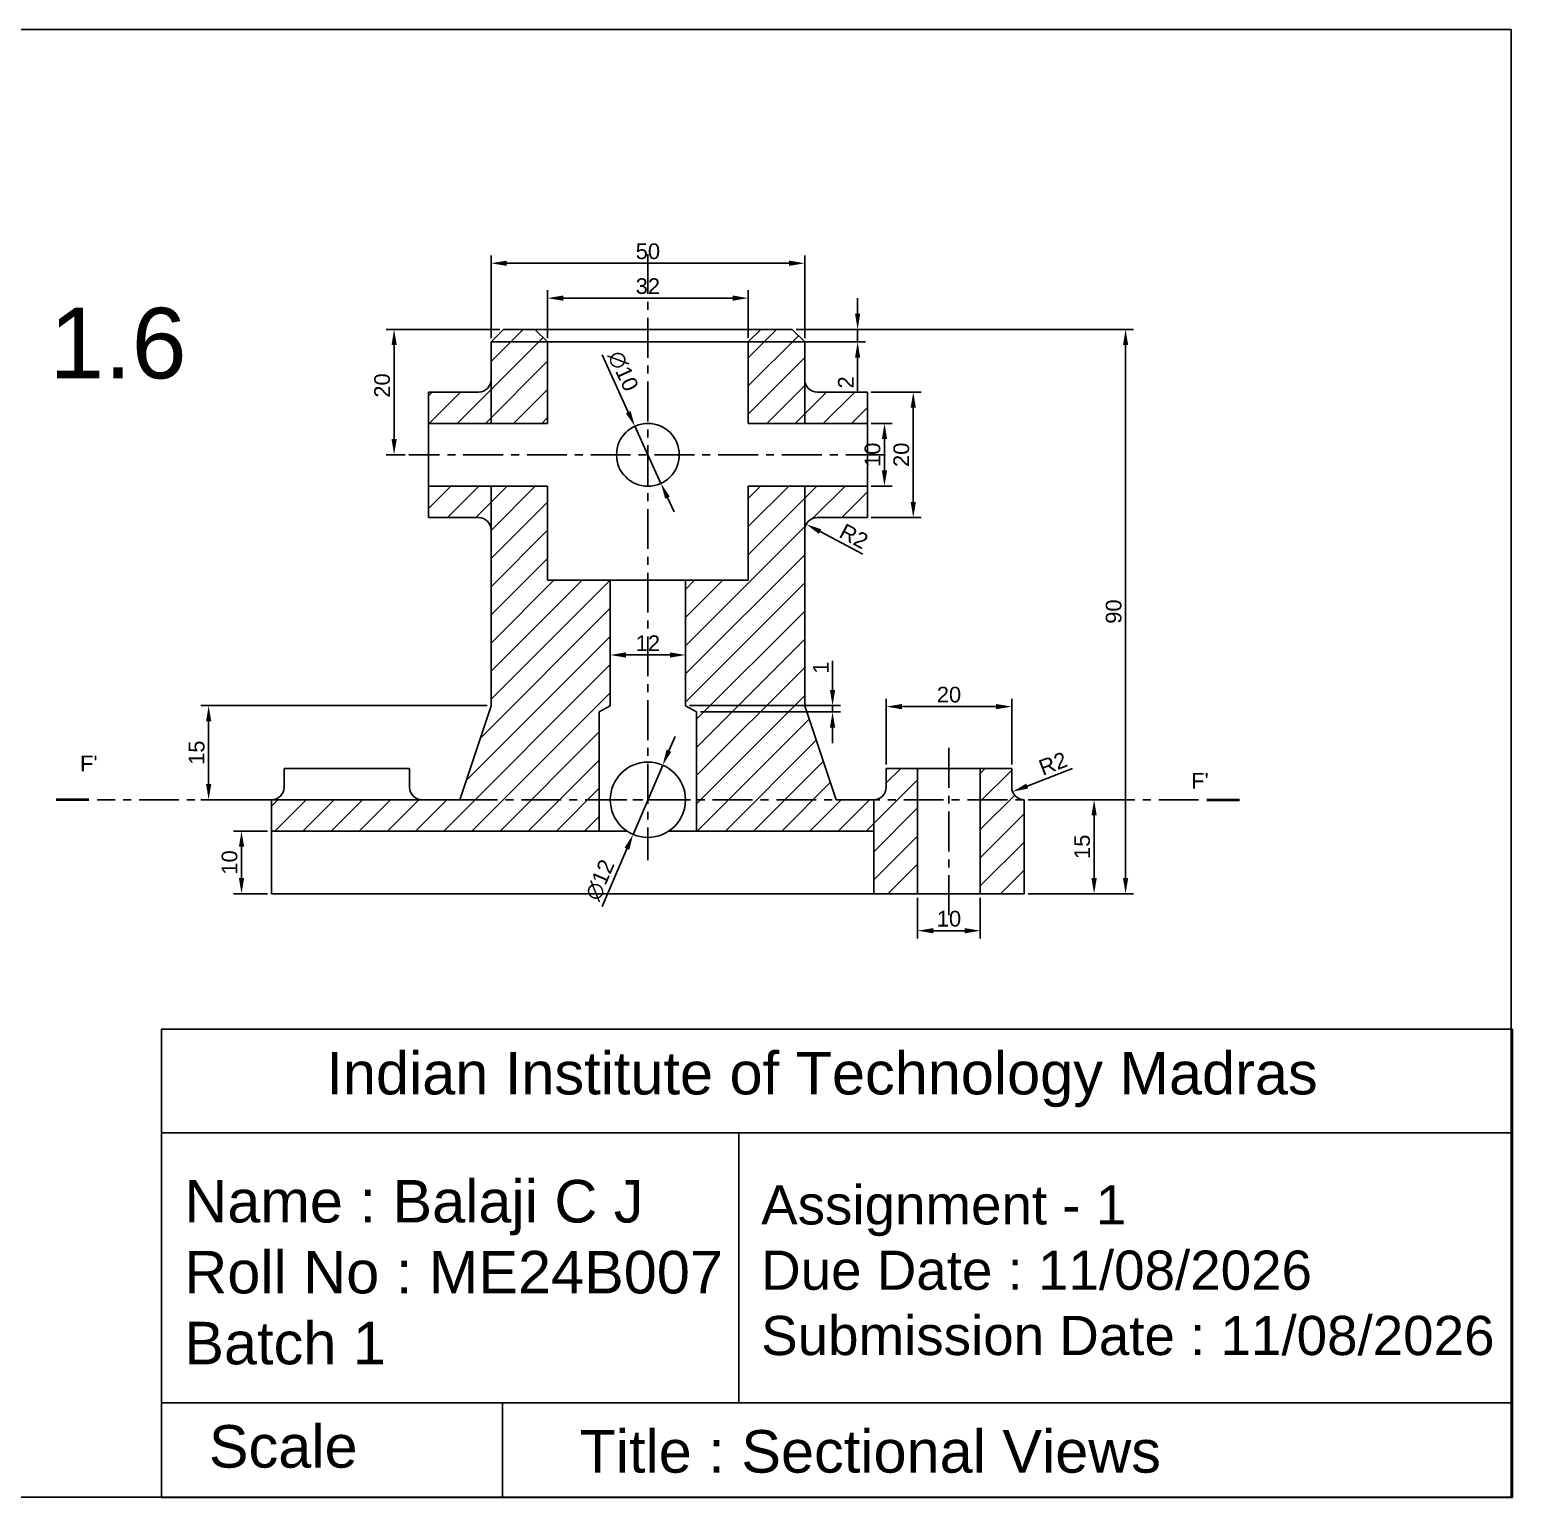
# Model space of a CAD drawing. Header units: inches. Extents: x 22 to 447, y 19 to 253.
# Drawn here: x 210.6 to 447, y 19.3 to 253.3 of the extents above; entities that cross this region are included whole.
import ezdxf

# ---------------------------------------------------------------- set-up
doc = ezdxf.new("R2010")
doc.units = ezdxf.units.IN
doc.header["$MEASUREMENT"] = 0
doc.linetypes.add('CENTER', pattern=[50.8, 31.75, -6.35, 6.35, -6.35])
doc.styles.get("Standard").update_dxf_attribs({"font": 'arial.ttf'})
doc.dimstyles.new('ISO-25', dxfattribs={"dimtxt": 2.5, "dimasz": 2.5, "dimexe": 1.25, "dimexo": 0.625, "dimtad": 1, "dimtxsty": 'Standard', "dimcen": 2.5, "dimclrd": 3, "dimclre": 3, "dimclrt": 3, "dimadec": 0, "dimazin": 0, "dimtfac": 1, "dimtmove": 0, "dimatfit": 3, "dimfxl": 1, "dimarcsym": 0})

# ---------------------------------------------------------------- blocks, each defined once
blk = doc.blocks.new('*D79')
at = {"color": 3, "lineweight": -2, "transparency": 16777216}
for p, q in [((352.19, 114.88), (352.19, 108.38)), ((362.19, 114.88), (362.19, 108.38)), ((354.69, 109.63), (359.69, 109.63))]:
    blk.add_line(p, q, dxfattribs=at)
at = {"color": 3, "transparency": 16777216}
for points in [[(354.69, 110.04), (354.69, 109.21), (352.19, 109.63)], [(359.69, 110.04), (359.69, 109.21), (362.19, 109.63)]]:
    blk.add_solid(points, dxfattribs=at)
at = {"layer": 'Defpoints', "color": 0, "transparency": 16777216}
for p in [(352.19, 115.51), (362.19, 115.51), (362.19, 109.63)]:
    blk.add_point(p, dxfattribs=at)
at = {"color": 3, "transparency": 16777216, "insert": (357.19, 111.53), "char_height": 2.5, "attachment_point": 5}
blk.add_mtext('10', dxfattribs=at)
blk = doc.blocks.new('*D80')
at = {"color": 3, "lineweight": -2, "transparency": 16777216}
for p, q in [((347.19, 136.13), (347.19, 146.61)), ((367.19, 136.13), (367.19, 146.61)), ((349.69, 145.36), (364.69, 145.36))]:
    blk.add_line(p, q, dxfattribs=at)
at = {"color": 3, "transparency": 16777216}
for points in [[(349.69, 145.77), (349.69, 144.94), (347.19, 145.36)], [(364.69, 145.77), (364.69, 144.94), (367.19, 145.36)]]:
    blk.add_solid(points, dxfattribs=at)
at = {"layer": 'Defpoints', "color": 0, "transparency": 16777216}
for p in [(367.19, 145.36), (347.19, 135.51), (367.19, 135.51)]:
    blk.add_point(p, dxfattribs=at)
at = {"color": 3, "transparency": 16777216, "insert": (357.19, 147.26), "char_height": 2.5, "attachment_point": 5}
blk.add_mtext('20', dxfattribs=at)
blk = doc.blocks.new('*D64')
at = {"color": 3, "lineweight": -2, "transparency": 16777216}
blk.add_line((376.9, 135.47), (369.66, 132.69), dxfattribs=at)
at = {"color": 3, "transparency": 16777216}
blk.add_solid([(369.51, 133.08), (369.81, 132.3), (367.32, 131.79)], dxfattribs=at)
at = {"layer": 'Defpoints', "color": 0, "transparency": 16777216}
for p in [(369.19, 132.51), (367.32, 131.79)]:
    blk.add_point(p, dxfattribs=at)
at = {"color": 3, "transparency": 16777216, "insert": (373.77, 136.28), "char_height": 2.5, "attachment_point": 5, "rotation": 20.9916}
blk.add_mtext('R2', dxfattribs=at)
blk = doc.blocks.new('*D65')
at = {"color": 3, "lineweight": -2, "transparency": 16777216}
for p, q in [((369.81, 130.51), (381.58, 130.51)), ((380.33, 128.01), (380.33, 118.01)), ((369.81, 115.51), (381.58, 115.51))]:
    blk.add_line(p, q, dxfattribs=at)
at = {"color": 3, "transparency": 16777216}
for points in [[(379.91, 128.01), (380.75, 128.01), (380.33, 130.51)], [(379.91, 118.01), (380.75, 118.01), (380.33, 115.51)]]:
    blk.add_solid(points, dxfattribs=at)
at = {"layer": 'Defpoints', "color": 0, "transparency": 16777216}
for p in [(369.19, 130.51), (369.19, 115.51), (380.33, 115.51)]:
    blk.add_point(p, dxfattribs=at)
at = {"color": 3, "transparency": 16777216, "insert": (378.43, 123.01), "char_height": 2.5, "attachment_point": 5, "rotation": 90}
blk.add_mtext('15', dxfattribs=at)
blk = doc.blocks.new('*D66')
at = {"color": 3, "lineweight": -2, "transparency": 16777216}
for p, q in [((248.56, 125.51), (243.15, 125.51)), ((244.4, 123.01), (244.4, 118.01)), ((248.56, 115.51), (243.15, 115.51))]:
    blk.add_line(p, q, dxfattribs=at)
at = {"color": 3, "transparency": 16777216}
for points in [[(243.99, 123.01), (244.82, 123.01), (244.4, 125.51)], [(243.99, 118.01), (244.82, 118.01), (244.4, 115.51)]]:
    blk.add_solid(points, dxfattribs=at)
at = {"layer": 'Defpoints', "color": 0, "transparency": 16777216}
for p in [(249.19, 125.51), (244.4, 115.51), (249.19, 115.51)]:
    blk.add_point(p, dxfattribs=at)
at = {"color": 3, "transparency": 16777216, "insert": (242.5, 120.51), "char_height": 2.5, "attachment_point": 5, "rotation": 90}
blk.add_mtext('10', dxfattribs=at)
blk = doc.blocks.new('*D67')
at = {"color": 3, "lineweight": -2, "transparency": 16777216}
for p, q in [((312.54, 138.32), (313.52, 140.62)), ((311.55, 136.02), (306.83, 124.99)), ((301.9, 113.48), (305.84, 122.69))]:
    blk.add_line(p, q, dxfattribs=at)
at = {"color": 3, "transparency": 16777216}
for points in [[(312.15, 138.49), (312.92, 138.16), (311.55, 136.02)], [(305.46, 122.86), (306.23, 122.53), (306.83, 124.99)]]:
    blk.add_solid(points, dxfattribs=at)
at = {"layer": 'Defpoints', "color": 0, "transparency": 16777216}
for p in [(311.55, 136.02), (306.83, 124.99)]:
    blk.add_point(p, dxfattribs=at)
at = {"color": 3, "transparency": 16777216, "insert": (301.57, 117.71), "char_height": 2.5, "attachment_point": 5, "rotation": 66.8221}
blk.add_mtext('∅12', dxfattribs=at)
blk = doc.blocks.new('*D68')
at = {"color": 3, "lineweight": -2, "transparency": 16777216}
for p, q in [((344.81, 195.51), (352.75, 195.51)), ((351.5, 178.01), (351.5, 193.01)), ((344.81, 175.51), (352.75, 175.51))]:
    blk.add_line(p, q, dxfattribs=at)
at = {"color": 3, "transparency": 16777216}
for points in [[(351.08, 193.01), (351.92, 193.01), (351.5, 195.51)], [(351.08, 178.01), (351.92, 178.01), (351.5, 175.51)]]:
    blk.add_solid(points, dxfattribs=at)
at = {"layer": 'Defpoints', "color": 0, "transparency": 16777216}
for p in [(344.19, 195.51), (351.5, 195.51), (344.19, 175.51)]:
    blk.add_point(p, dxfattribs=at)
at = {"color": 3, "transparency": 16777216, "insert": (349.6, 185.51), "char_height": 2.5, "attachment_point": 5, "rotation": 90}
blk.add_mtext('20', dxfattribs=at)
blk = doc.blocks.new('*D69')
at = {"color": 3, "lineweight": -2, "transparency": 16777216}
for p, q in [((344.81, 190.51), (348.16, 190.51)), ((346.91, 188.01), (346.91, 183.01)), ((344.81, 180.51), (348.16, 180.51))]:
    blk.add_line(p, q, dxfattribs=at)
at = {"color": 3, "transparency": 16777216}
for points in [[(346.49, 188.01), (347.33, 188.01), (346.91, 190.51)], [(346.49, 183.01), (347.33, 183.01), (346.91, 180.51)]]:
    blk.add_solid(points, dxfattribs=at)
at = {"layer": 'Defpoints', "color": 0, "transparency": 16777216}
for p in [(344.19, 190.51), (344.19, 180.51), (346.91, 180.51)]:
    blk.add_point(p, dxfattribs=at)
at = {"color": 3, "transparency": 16777216, "insert": (345.01, 185.51), "char_height": 2.5, "attachment_point": 5, "rotation": 90}
blk.add_mtext('10', dxfattribs=at)
blk = doc.blocks.new('*D70')
at = {"color": 3, "lineweight": -2, "transparency": 16777216}
for p, q in [((301.88, 201.45), (306.06, 192.33)), ((311.27, 180.96), (307.11, 190.05)), ((312.32, 178.69), (313.36, 176.42))]:
    blk.add_line(p, q, dxfattribs=at)
at = {"color": 3, "transparency": 16777216}
for points in [[(306.44, 192.5), (305.68, 192.15), (307.11, 190.05)], [(312.69, 178.86), (311.94, 178.52), (311.27, 180.96)]]:
    blk.add_solid(points, dxfattribs=at)
at = {"layer": 'Defpoints', "color": 0, "transparency": 16777216}
for p in [(307.11, 190.05), (311.27, 180.96)]:
    blk.add_point(p, dxfattribs=at)
at = {"color": 3, "transparency": 16777216, "insert": (305.24, 198.85), "char_height": 2.5, "attachment_point": 5, "rotation": 294.6352}
blk.add_mtext('∅10', dxfattribs=at)
blk = doc.blocks.new('*D71')
at = {"color": 3, "lineweight": -2, "transparency": 16777216}
for p, q in [((284.19, 204.13), (284.19, 217.3)), ((286.69, 216.05), (331.69, 216.05)), ((334.19, 204.13), (334.19, 217.3))]:
    blk.add_line(p, q, dxfattribs=at)
at = {"color": 3, "transparency": 16777216}
for points in [[(286.69, 216.47), (286.69, 215.63), (284.19, 216.05)], [(331.69, 216.47), (331.69, 215.63), (334.19, 216.05)]]:
    blk.add_solid(points, dxfattribs=at)
at = {"layer": 'Defpoints', "color": 0, "transparency": 16777216}
for p in [(334.19, 216.05), (284.19, 203.51), (334.19, 203.51)]:
    blk.add_point(p, dxfattribs=at)
at = {"color": 3, "transparency": 16777216, "insert": (309.19, 217.95), "char_height": 2.5, "attachment_point": 5}
blk.add_mtext('50', dxfattribs=at)
blk = doc.blocks.new('*D72')
at = {"color": 3, "lineweight": -2, "transparency": 16777216}
for p, q in [((293.19, 204.13), (293.19, 211.74)), ((295.69, 210.49), (322.69, 210.49)), ((325.19, 204.13), (325.19, 211.74))]:
    blk.add_line(p, q, dxfattribs=at)
at = {"color": 3, "transparency": 16777216}
for points in [[(295.69, 210.91), (295.69, 210.07), (293.19, 210.49)], [(322.69, 210.91), (322.69, 210.07), (325.19, 210.49)]]:
    blk.add_solid(points, dxfattribs=at)
at = {"layer": 'Defpoints', "color": 0, "transparency": 16777216}
for p in [(325.19, 210.49), (293.19, 203.51), (325.19, 203.51)]:
    blk.add_point(p, dxfattribs=at)
at = {"color": 3, "transparency": 16777216, "insert": (309.19, 212.39), "char_height": 2.5, "attachment_point": 5}
blk.add_mtext('32', dxfattribs=at)
blk = doc.blocks.new('*D73')
at = {"color": 3, "lineweight": -2, "transparency": 16777216}
for p, q in [((285.56, 205.51), (267.48, 205.51)), ((268.73, 188.01), (268.73, 203.01)), ((270.47, 185.51), (267.48, 185.51))]:
    blk.add_line(p, q, dxfattribs=at)
at = {"color": 3, "transparency": 16777216}
for points in [[(268.32, 203.01), (269.15, 203.01), (268.73, 205.51)], [(268.32, 188.01), (269.15, 188.01), (268.73, 185.51)]]:
    blk.add_solid(points, dxfattribs=at)
at = {"layer": 'Defpoints', "color": 0, "transparency": 16777216}
for p in [(268.73, 205.51), (286.19, 205.51), (271.09, 185.51)]:
    blk.add_point(p, dxfattribs=at)
at = {"color": 3, "transparency": 16777216, "insert": (266.83, 196.56), "char_height": 2.5, "attachment_point": 5, "rotation": 90}
blk.add_mtext('20', dxfattribs=at)
blk = doc.blocks.new('*D74')
at = {"color": 3, "lineweight": -2, "transparency": 16777216}
for p, q in [((303.19, 146.13), (303.19, 154.84)), ((315.19, 146.13), (315.19, 154.84)), ((312.69, 153.59), (305.69, 153.59))]:
    blk.add_line(p, q, dxfattribs=at)
at = {"color": 3, "transparency": 16777216}
for points in [[(305.69, 154.01), (305.69, 153.17), (303.19, 153.59)], [(312.69, 154.01), (312.69, 153.17), (315.19, 153.59)]]:
    blk.add_solid(points, dxfattribs=at)
at = {"layer": 'Defpoints', "color": 0, "transparency": 16777216}
for p in [(303.19, 153.59), (303.19, 145.51), (315.19, 145.51)]:
    blk.add_point(p, dxfattribs=at)
at = {"color": 3, "transparency": 16777216, "insert": (309.19, 155.47), "char_height": 2.5, "attachment_point": 5}
blk.add_mtext('12', dxfattribs=at)
blk = doc.blocks.new('*D75')
at = {"color": 3, "lineweight": -2, "transparency": 16777216}
for p, q in [((338.63, 148.01), (338.63, 152.68)), ((315.81, 145.51), (339.88, 145.51)), ((317.56, 144.51), (339.88, 144.51)), ((338.63, 144.51), (338.63, 145.51)), ((338.63, 142.01), (338.63, 139.51))]:
    blk.add_line(p, q, dxfattribs=at)
at = {"color": 3, "transparency": 16777216}
for points in [[(338.21, 148.01), (339.05, 148.01), (338.63, 145.51)], [(338.21, 142.01), (339.05, 142.01), (338.63, 144.51)]]:
    blk.add_solid(points, dxfattribs=at)
at = {"layer": 'Defpoints', "color": 0, "transparency": 16777216}
for p in [(315.19, 145.51), (316.94, 144.51), (338.63, 145.51)]:
    blk.add_point(p, dxfattribs=at)
at = {"color": 3, "transparency": 16777216, "insert": (336.75, 151.59), "char_height": 2.5, "attachment_point": 5, "rotation": 90}
blk.add_mtext('1', dxfattribs=at)
blk = doc.blocks.new('*D76')
at = {"color": 3, "lineweight": -2, "transparency": 16777216}
blk.add_line((343.48, 169.64), (336.63, 173.27), dxfattribs=at)
at = {"color": 3, "transparency": 16777216}
blk.add_solid([(336.83, 173.64), (336.44, 172.91), (334.42, 174.45)], dxfattribs=at)
at = {"layer": 'Defpoints', "color": 0, "transparency": 16777216}
for p in [(334.42, 174.45), (336.19, 173.51)]:
    blk.add_point(p, dxfattribs=at)
at = {"color": 3, "transparency": 16777216, "insert": (342.04, 172.53), "char_height": 2.5, "attachment_point": 5, "rotation": 332.0406}
blk.add_mtext('R2', dxfattribs=at)
blk = doc.blocks.new('*D77')
at = {"color": 3, "lineweight": -2, "transparency": 16777216}
for p, q in [((342.63, 208.01), (342.63, 210.51)), ((332.81, 205.51), (343.88, 205.51)), ((332.81, 203.51), (343.88, 203.51)), ((342.63, 205.51), (342.63, 203.51)), ((342.63, 201.01), (342.63, 195.6))]:
    blk.add_line(p, q, dxfattribs=at)
at = {"color": 3, "transparency": 16777216}
for points in [[(342.21, 208.01), (343.04, 208.01), (342.63, 205.51)], [(342.21, 201.01), (343.04, 201.01), (342.63, 203.51)]]:
    blk.add_solid(points, dxfattribs=at)
at = {"layer": 'Defpoints', "color": 0, "transparency": 16777216}
for p in [(332.19, 205.51), (332.19, 203.51), (342.63, 203.51)]:
    blk.add_point(p, dxfattribs=at)
at = {"color": 3, "transparency": 16777216, "insert": (340.75, 197.06), "char_height": 2.5, "attachment_point": 5, "rotation": 90}
blk.add_mtext('2', dxfattribs=at)
blk = doc.blocks.new('*D78')
at = {"color": 3, "lineweight": -2, "transparency": 16777216}
for p, q in [((283.56, 145.51), (237.91, 145.51)), ((239.16, 133.01), (239.16, 143.01)), ((248.56, 130.51), (237.91, 130.51))]:
    blk.add_line(p, q, dxfattribs=at)
at = {"color": 3, "transparency": 16777216}
for points in [[(238.75, 143.01), (239.58, 143.01), (239.16, 145.51)], [(238.75, 133.01), (239.58, 133.01), (239.16, 130.51)]]:
    blk.add_solid(points, dxfattribs=at)
at = {"layer": 'Defpoints', "color": 0, "transparency": 16777216}
for p in [(239.16, 145.51), (284.19, 145.51), (249.19, 130.51)]:
    blk.add_point(p, dxfattribs=at)
at = {"color": 3, "transparency": 16777216, "insert": (237.26, 138.01), "char_height": 2.5, "attachment_point": 5, "rotation": 90}
blk.add_mtext('15', dxfattribs=at)
blk = doc.blocks.new('*D63')
at = {"color": 3, "lineweight": -2, "transparency": 16777216}
for p, q in [((332.81, 205.51), (386.6, 205.51)), ((385.35, 118.01), (385.35, 203.01)), ((369.81, 115.51), (386.6, 115.51))]:
    blk.add_line(p, q, dxfattribs=at)
at = {"color": 3, "transparency": 16777216}
for points in [[(384.93, 203.01), (385.76, 203.01), (385.35, 205.51)], [(384.93, 118.01), (385.76, 118.01), (385.35, 115.51)]]:
    blk.add_solid(points, dxfattribs=at)
at = {"layer": 'Defpoints', "color": 0, "transparency": 16777216}
for p in [(332.19, 205.51), (385.35, 205.51), (369.19, 115.51)]:
    blk.add_point(p, dxfattribs=at)
at = {"color": 3, "transparency": 16777216, "insert": (383.45, 160.51), "char_height": 2.5, "attachment_point": 5, "rotation": 90}
blk.add_mtext('90', dxfattribs=at)

msp = doc.modelspace()

# ---------------------------------------------------------------- hatches: boundary and pattern name
h = msp.add_hatch()
h.set_pattern_fill('ANSI31', color=4)
h.set_pattern_definition([(45, (-489.9, 68.4015), (-2.245064, 2.245064), [])])
h.paths.add_polyline_path([(334.19, 145.508), (334.19, 180.508), (325.19, 180.508), (325.19, 165.508), (315.19, 165.508), (315.19, 145.508), (316.936, 144.508), (316.936, 125.508), (345.19, 125.508), (345.19, 130.508), (339.19, 130.508)])
h.paths.add_polyline_path([(301.444, 144.508), (303.19, 145.508), (303.19, 165.508), (293.19, 165.508), (293.19, 180.508), (284.19, 180.508), (284.19, 145.508), (279.19, 130.508), (249.19, 130.508), (249.19, 125.508), (301.444, 125.508)])
h.paths.add_polyline_path([(293.19, 203.508), (284.19, 203.508), (284.19, 190.508), (293.19, 190.508)])
h.paths.add_polyline_path([(334.19, 203.508), (325.19, 203.508), (325.19, 190.508), (334.19, 190.508)])
h.paths.add_polyline_path([(344.19, 195.508), (336.19, 195.508, -0.4142136), (334.19, 197.508), (334.19, 190.508), (344.19, 190.508)])
h.paths.add_polyline_path([(344.19, 180.508), (334.19, 180.508), (334.19, 173.508, -0.4142136), (336.19, 175.508), (344.19, 175.508)], flags=17)
h.paths.add_polyline_path([(284.19, 180.508), (274.19, 180.508), (274.19, 175.508), (282.19, 175.508, -0.4142136), (284.19, 173.508)], flags=17)
h.paths.add_polyline_path([(284.19, 197.508, -0.4142136), (282.19, 195.508), (274.19, 195.508), (274.19, 190.508), (284.19, 190.508)])
h.paths.add_polyline_path([(332.19, 205.508), (327.19, 205.508), (325.19, 203.508), (334.19, 203.508)])
h.paths.add_polyline_path([(291.19, 205.508), (286.19, 205.508), (284.19, 203.508), (293.19, 203.508)])
h.paths.add_polyline_path([(369.19, 130.508, -0.4142136), (367.19, 132.508), (367.19, 135.508), (362.19, 135.508), (362.19, 115.508), (369.19, 115.508)])
h.paths.add_polyline_path([(352.19, 135.508), (347.19, 135.508), (347.19, 132.508, -0.4142136), (345.19, 130.508), (345.19, 125.508), (345.19, 115.508), (352.19, 115.508)])

# ---------------------------------------------------------------- linework, layer by layer
at = {"color": 1, "linetype": 'CENTER', "ltscale": 0.2}
for p, q in [((309.19, 217.505), (309.19, 120.876)), ((347.075, 185.508), (271.091, 185.508)), ((357.19, 138.777), (357.19, 111.41)), ((315.995, 130.508), (302.385, 130.508))]:
    msp.add_line(p, q, dxfattribs=at)
for p, q in [((286.19, 205.508), (284.19, 203.508)), ((284.19, 203.508), (284.19, 190.508)), ((284.19, 203.508), (334.19, 203.508)), ((332.19, 205.508), (286.19, 205.508)), ((293.19, 203.508), (291.19, 205.508)), ((293.19, 203.508), (293.19, 190.508)), ((325.19, 203.508), (327.19, 205.508)), ((325.19, 203.508), (325.19, 190.508)), ((332.19, 205.508), (334.19, 203.508)), ((334.19, 190.508), (334.19, 203.508)), ((282.19, 195.508), (274.19, 195.508)), ((274.19, 175.508), (274.19, 195.508)), ((336.19, 195.508), (344.19, 195.508)), ((344.19, 175.508), (344.19, 195.508)), ((293.19, 190.508), (274.19, 190.508)), ((344.19, 190.508), (325.19, 190.508)), ((293.19, 180.508), (274.19, 180.508)), ((284.19, 180.508), (284.19, 145.508)), ((293.19, 180.508), (293.19, 165.508)), ((344.19, 180.508), (325.19, 180.508)), ((325.19, 180.508), (325.19, 165.508)), ((334.19, 145.508), (334.19, 180.508)), ((282.19, 175.508), (274.19, 175.508)), ((336.19, 175.508), (344.19, 175.508)), ((293.19, 165.508), (325.19, 165.508)), ((303.19, 165.508), (303.19, 145.508)), ((315.19, 165.508), (315.19, 145.508)), ((279.19, 130.508), (284.19, 145.508)), ((303.19, 145.508), (301.444, 144.508)), ((301.444, 144.508), (301.444, 125.508)), ((315.19, 145.508), (316.936, 144.508)), ((316.936, 144.508), (316.936, 125.508)), ((334.19, 145.508), (339.19, 130.508)), ((251.19, 132.508), (251.19, 135.508)), ((251.19, 135.508), (271.19, 135.508)), ((271.19, 135.508), (271.19, 132.508)), ((367.19, 135.508), (347.19, 135.508)), ((347.19, 135.508), (347.19, 132.508)), ((352.19, 135.508), (352.19, 115.508)), ((362.19, 135.508), (362.19, 115.508)), ((367.19, 132.508), (367.19, 135.508)), ((345.19, 130.508), (345.19, 115.508)), ((305.873, 125.508), (249.19, 125.508)), ((345.19, 125.508), (312.506, 125.508)), ((345.19, 115.508), (345.19, 125.508)), ((447.007, 77.404), (231.622, 77.404)), ((447.007, 34.329), (231.622, 34.329)), ((286.016, 34.329), (286.016, 19.282))]:
    msp.add_line(p, q)
at = {"color": 6, "lineweight": 40}
for p, q in [((220.078, 130.508), (214.878, 130.508)), ((398.302, 130.508), (403.502, 130.508))]:
    msp.add_line(p, q, dxfattribs=at)
at = {"linetype": 'CENTER', "ltscale": 0.2}
msp.add_line((396.982, 130.508), (221.397, 130.508), dxfattribs=at)
for points in [[(21.883, 19.282), (446.813, 19.282), (446.813, 253.3), (21.883, 253.3)], [(447.007, 19.277), (231.622, 19.277), (231.622, 93.907), (447.007, 93.907)], [(231.622, 93.907), (447.007, 93.907), (447.007, 93.907), (231.622, 93.907)], [(231.622, 93.907), (447.007, 93.907), (447.007, 93.907), (231.622, 93.907)], [(231.622, 77.404), (323.666, 77.404), (323.666, 34.329), (231.622, 34.329)]]:
    msp.add_lwpolyline(points, close=True)
at = {"color": 6}
for points in [[(217.478, 130.508, 0, 2, 0), (217.478, 133.859, 0, 0, 0), (217.478, 138.094, 0, 0, 0)], [(400.902, 130.508, 0, 2, 0), (400.902, 133.859, 0, 0, 0), (400.902, 138.094, 0, 0, 0)]]:
    msp.add_lwpolyline(points, format="xyseb", dxfattribs=at)
for points in [[(369.19, 130.508), (369.19, 115.508), (249.19, 115.508), (249.19, 130.508), (279.19, 130.508)], [(339.19, 130.508), (345.19, 130.508)]]:
    msp.add_lwpolyline(points)
for centre, radius in [((309.19, 185.508), 5), ((309.19, 130.508), 6)]:
    msp.add_circle(centre, radius)
for centre, start, end in [((282.19, 197.508), 270, 0), ((336.19, 197.508), 180, 270), ((282.19, 173.508), 0, 90), ((336.19, 173.508), 90, 180), ((249.19, 132.508), 270, 0), ((273.19, 132.508), 180, 270), ((345.19, 132.508), 270, 0), ((369.19, 132.508), 180, 270)]:
    msp.add_arc(centre, 2, start, end)

# ---------------------------------------------------------------- texts
msp.add_text('Indian Institute of Technology Madras', height=6.78448).set_placement((257.934, 83.526))
at = {"attachment_point": 1}
for s, width, gutter_width, insert, char_height in [('1.6', 273.60251, 56.305, (213.773, 208.951), 11.261), ('Name : Balaji C J \\PRoll No : ME24B007\\PBatch 1', 104.94565, 33.922, (235.292, 69.888), 6.78448), ('Assignment - 1\\PDue Date : 11/08/2026\\PSubmission Date : 11/08/2026', 117.64572, 31.238, (327.247, 69.038), 6.24753), ('Scale', 47.55536, 33.922, (239.202, 30.8), 6.7845), ('Title : Sectional Views', 149.7831, 33.922, (298.288, 30.002), 6.78448)]:
    msp.add_mtext_dynamic_manual_height_columns(s, width=width, gutter_width=gutter_width, heights=[0], dxfattribs=dict(at, insert=insert, char_height=char_height))
at = {"color": 6, "char_height": 2.5}
for insert, attachment_point in [((218.657, 137.554), 1), ((398.605, 134.785), 3)]:
    msp.add_mtext_dynamic_manual_height_columns("F'", width=3.74811, gutter_width=12.5, heights=[0], dxfattribs=dict(at, insert=insert, attachment_point=attachment_point))

# ---------------------------------------------------------------- dimensions: what is measured, and where the dimension line sits
for base, p1, p2, picture, middle in [((334.19, 216.049), (284.19, 203.508), (334.19, 203.508), '*D71', (309.19, 217.95)), ((367.19, 145.355), (347.19, 135.508), (367.19, 135.508), '*D80', (357.19, 147.256))]:
    dim = msp.add_linear_dim(base=base, p1=p1, p2=p2, dimstyle='ISO-25')
    dim.commit()
    dim.dimension.update_dxf_attribs({"geometry": picture, "text_midpoint": middle})
for base, p1, p2, picture, middle in [((325.19, 210.491), (293.19, 203.508), (325.19, 203.508), '*D72', (309.19, 210.491)), ((303.19, 153.591), (315.19, 145.508), (303.19, 145.508), '*D74', (309.19, 153.591)), ((362.19, 109.627), (352.19, 115.508), (362.19, 115.508), '*D79', (357.19, 109.627))]:
    dim = msp.add_linear_dim(base=base, p1=p1, p2=p2, dimstyle='ISO-25')
    dim.commit()
    dim.dimension.update_dxf_attribs({"geometry": picture, "text_midpoint": middle, "dimtype": 160})
for base, p1, p2, picture, middle in [((342.628, 203.508), (332.19, 205.508), (332.19, 203.508), '*D77', (340.748, 197.055)), ((385.348, 205.508), (369.19, 115.508), (332.19, 205.508), '*D63', (383.446, 160.508)), ((351.499, 195.508), (344.19, 175.508), (344.19, 195.508), '*D68', (349.598, 185.508)), ((346.91, 180.508), (344.19, 190.508), (344.19, 180.508), '*D69', (345.009, 185.508)), ((338.629, 145.508), (316.936, 144.508), (315.19, 145.508), '*D75', (336.749, 151.594)), ((380.33, 115.508), (369.19, 130.508), (369.19, 115.508), '*D65', (378.429, 123.008))]:
    dim = msp.add_linear_dim(base=base, p1=p1, p2=p2, angle=90, dimstyle='ISO-25')
    dim.commit()
    dim.dimension.update_dxf_attribs({"geometry": picture, "text_midpoint": middle})
for base, p1, p2, picture, middle in [((268.732, 205.508), (271.091, 185.508), (286.19, 205.508), '*D73', (268.732, 196.564)), ((239.163, 145.508), (249.19, 130.508), (284.19, 145.508), '*D78', (239.163, 138.008)), ((244.405, 115.508), (249.19, 125.508), (249.19, 115.508), '*D66', (244.405, 120.508))]:
    dim = msp.add_linear_dim(base=base, p1=p1, p2=p2, angle=90, dimstyle='ISO-25')
    dim.commit()
    dim.dimension.update_dxf_attribs({"geometry": picture, "text_midpoint": middle, "dimtype": 160})
for p1, p2, picture, middle in [((311.274, 180.963), (307.106, 190.053), '*D70', (305.241, 198.848)), ((311.551, 136.024), (306.828, 124.992), '*D67', (301.567, 117.713))]:
    dim = msp.add_diameter_dim_2p(p1=p1, p2=p2, dimstyle='ISO-25')
    dim.commit()
    dim.dimension.update_dxf_attribs({"geometry": picture, "text_midpoint": middle})
for center, mpoint, picture, middle in [((336.19, 173.508), (334.423, 174.446), '*D76', (341.161, 170.869)), ((369.19, 132.508), (367.323, 131.792), '*D64', (374.444, 134.524))]:
    dim = msp.add_radius_dim(center=center, mpoint=mpoint, dimstyle='ISO-25')
    dim.commit()
    dim.dimension.update_dxf_attribs({"geometry": picture, "text_midpoint": middle, "dimtype": 164})

doc.saveas('drawing.dxf')
